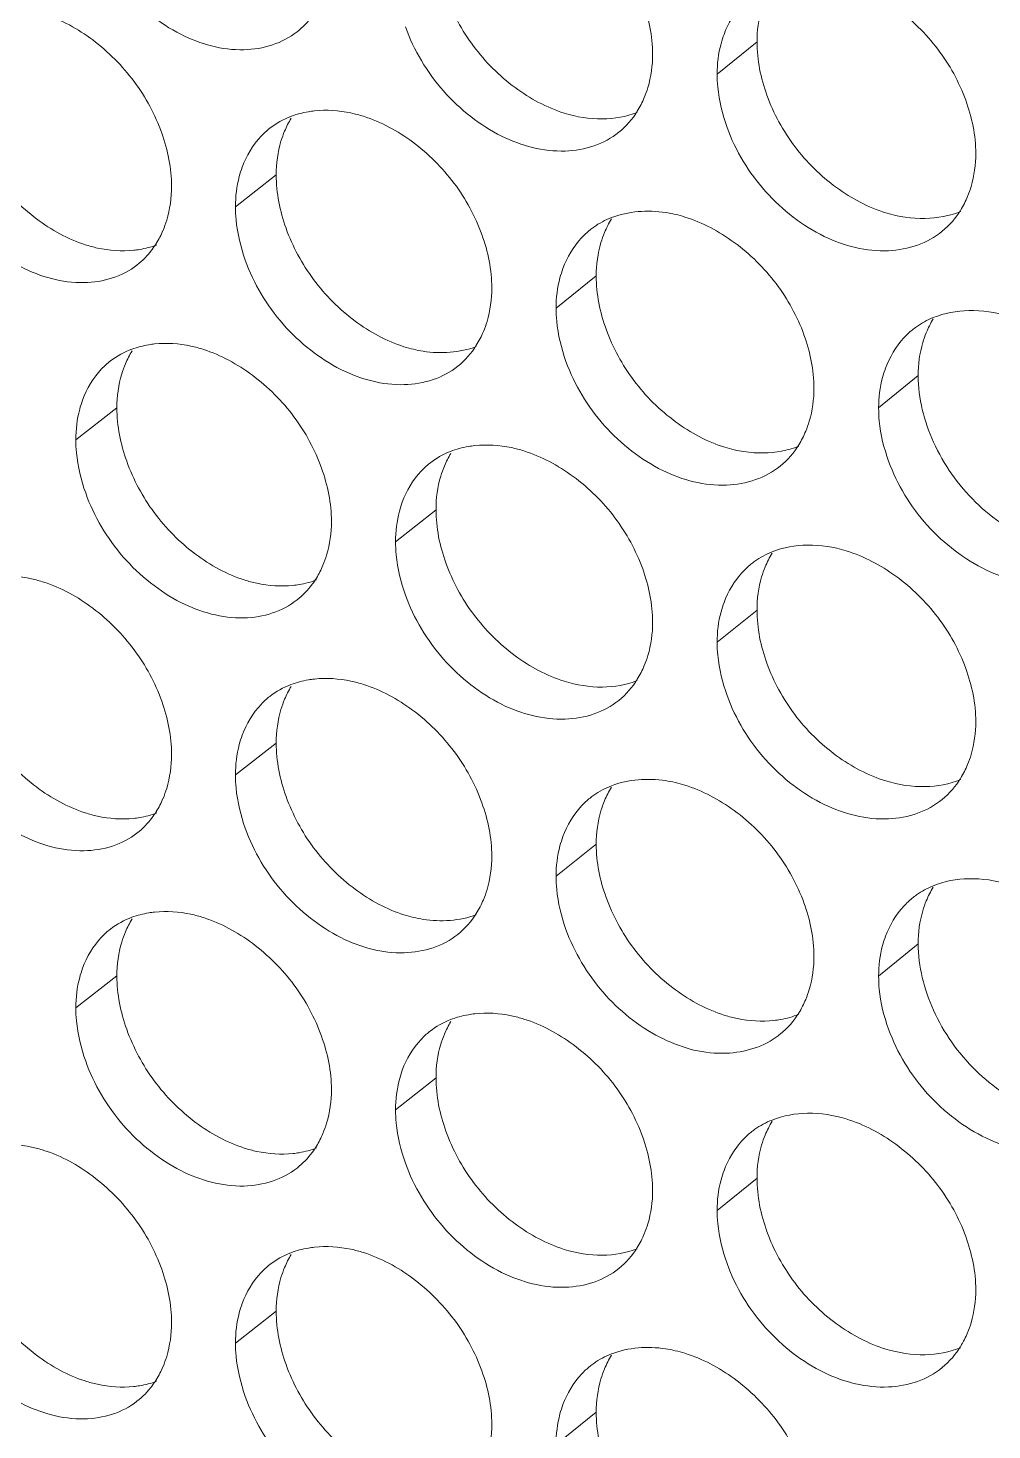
# Model space of a CAD drawing. Header units: millimetres. Extents: x 1177 to 4147, y 93 to 2194.
# Drawn here: x 2674.07 to 2687.43, y 778.39 to 797.82 of the extents above; entities that cross this region are included whole.
import ezdxf

# ---------------------------------------------------------------- set-up
doc = ezdxf.new("R2010")
doc.units = ezdxf.units.MM
doc.header["$LTSCALE"] = 0.1
doc.layers.get('0').update_dxf_attribs({"lineweight": 13})
doc.layers.add('标注', color=251, linetype='Continuous', lineweight=9)

# ---------------------------------------------------------------- blocks, each defined once
blk = doc.blocks.new('02')
at = {"layer": '标注'}
for p, q in [((4603.666, 730.741), (4602.876, 730.103)), ((4594.147, 728.108), (4593.34, 727.476)), ((4600.483, 726.106), (4599.688, 725.47)), ((4606.857, 724.134), (4606.074, 723.494)), ((4590.993, 723.495), (4590.18, 722.865)), ((4590.993, 723.495), (4590.18, 722.865)), ((4597.311, 721.478), (4596.509, 720.844)), ((4597.311, 721.478), (4596.509, 720.844)), ((4603.666, 719.491), (4602.876, 718.853)), ((4603.666, 719.491), (4602.876, 718.853)), ((4594.147, 716.858), (4593.34, 716.226)), ((4600.483, 714.856), (4599.688, 714.22)), ((4606.857, 712.884), (4606.074, 712.244)), ((4590.993, 712.245), (4590.18, 711.615)), ((4597.311, 710.228), (4596.509, 709.594)), ((4603.666, 708.241), (4602.876, 707.603)), ((4594.147, 705.608), (4593.34, 704.976)), ((4600.483, 703.606), (4599.688, 702.97))]:
    blk.add_line(p, q, dxfattribs=at)
for centre, radius, start, end in [((4596.041, 728.253), 1.872, 148.5566, 157.3156), ((4606.084, 728.401), 1.893, 328.5006, 337.6837), ((4601.328, 725.81), 1.548, 125.2788, 128.7064), ((4590.188, 727.733), 1.864, 328.2673, 337.1333), ((4608.769, 724.267), 1.893, 148.546, 157.7608), ((4607.73, 723.821), 1.568, 125.3028, 129.2952), ((4592.88, 723.645), 1.864, 148.3086, 157.2163), ((4592.88, 723.645), 1.864, 148.3086, 157.2163), ((4602.887, 723.752), 1.886, 328.3391, 337.568), ((4599.211, 721.62), 1.879, 148.8077, 157.4184), ((4599.211, 721.62), 1.879, 148.8077, 157.4184), ((4604.524, 719.187), 1.558, 125.2904, 128.9998), ((4604.524, 719.187), 1.558, 125.2904, 128.9998), ((4593.347, 721.103), 1.872, 328.517, 337.2337), ((4593.347, 721.103), 1.872, 328.517, 337.2337), ((4596.041, 717.003), 1.872, 148.5566, 157.3156), ((4606.084, 717.151), 1.893, 328.5006, 337.6837), ((4606.084, 717.151), 1.893, 328.5006, 337.6837), ((4590.188, 716.483), 1.864, 328.2673, 337.1333), ((4601.328, 714.56), 1.548, 125.2788, 128.7064), ((4608.769, 713.017), 1.893, 148.546, 157.7608), ((4607.73, 712.571), 1.568, 125.3028, 129.2952), ((4592.88, 712.395), 1.864, 148.3086, 157.2163), ((4602.887, 712.502), 1.886, 328.3391, 337.568), ((4599.211, 710.37), 1.879, 148.8077, 157.4184), ((4603.144, 712.304), 1.559, 305.2916, 309.0538), ((4593.347, 709.853), 1.872, 328.517, 337.2337), ((4604.524, 707.937), 1.558, 125.2904, 128.9998), ((4596.041, 705.753), 1.872, 148.5566, 157.3156), ((4606.084, 705.901), 1.893, 328.5006, 337.6837), ((4601.328, 703.31), 1.548, 125.2788, 128.7064), ((4590.188, 705.233), 1.864, 328.2673, 337.1333)]:
    blk.add_arc(centre, radius, start, end, dxfattribs=at)
for points, knots in [([(4601.6, 730.499), (4601.6, 730.857), (4601.445, 731.601), (4600.896, 732.606), (4600.077, 733.416), (4599.4, 733.783), (4599.051, 733.892)], [0, 0, 0, 0, 0.239123, 0.496252, 0.755655, 1, 1, 1, 1]), ([(4590.375, 733.059), (4590.539, 732.597), (4590.926, 731.942), (4591.638, 731.268), (4592.403, 730.764), (4593.271, 730.522), (4594.075, 730.651), (4594.417, 730.829), (4594.561, 730.942)], [0, 0, 0, 0, 0.275578, 0.414386, 0.548399, 0.788745, 0.897079, 1, 1, 1, 1]), ([(4597.311, 732.728), (4597.311, 732.371), (4597.464, 731.627), (4598.01, 730.621), (4598.825, 729.808), (4599.5, 729.441), (4599.848, 729.332)], [0, 0, 0, 0, 0.239424, 0.496717, 0.755963, 1, 1, 1, 1]), ([(4607.997, 728.532), (4607.997, 728.89), (4607.841, 729.633), (4607.288, 730.636), (4606.463, 731.443), (4605.784, 731.806), (4605.433, 731.914)], [0, 0, 0, 0, 0.238849, 0.495686, 0.755117, 1, 1, 1, 1]), ([(4603.544, 731.648), (4603.484, 731.6), (4603.257, 731.387), (4603.094, 731.11), (4603.013, 730.891)], [0, 0, 0, 0, 0.245549, 1, 1, 1, 1]), ([(4603.828, 731.595), (4603.801, 731.531), (4603.704, 731.256), (4603.666, 730.962), (4603.666, 730.741)], [0, 0, 0, 0, 0.240852, 1, 1, 1, 1]), ([(4592.075, 727.881), (4592.075, 728.239), (4591.921, 728.983), (4591.378, 729.991), (4590.566, 730.807), (4589.896, 731.18), (4589.549, 731.292)], [0, 0, 0, 0, 0.239541, 0.497113, 0.75647, 1, 1, 1, 1]), ([(4594.561, 730.942), (4594.674, 731.031), (4594.81, 731.173), (4594.917, 731.333), (4594.943, 731.375)], [0, 0, 0, 0, 0.746051, 1, 1, 1, 1]), ([(4596.705, 731.039), (4596.871, 730.576), (4597.263, 729.921), (4597.982, 729.249), (4598.756, 728.748), (4599.633, 728.514), (4600.442, 728.652), (4600.784, 728.836), (4600.928, 728.952)], [0, 0, 0, 0, 0.27488, 0.413493, 0.547431, 0.788041, 0.896698, 1, 1, 1, 1]), ([(4603.013, 730.891), (4602.99, 730.83), (4602.909, 730.576), (4602.876, 730.306), (4602.876, 730.103)], [0, 0, 0, 0, 0.241473, 1, 1, 1, 1]), ([(4603.666, 730.741), (4603.666, 730.384), (4603.82, 729.64), (4604.369, 728.636), (4605.19, 727.827), (4605.868, 727.464), (4606.218, 727.357)], [0, 0, 0, 0, 0.23915, 0.496151, 0.755426, 1, 1, 1, 1]), ([(4601.435, 729.64), (4601.462, 729.705), (4601.56, 729.981), (4601.6, 730.277), (4601.6, 730.499)], [0, 0, 0, 0, 0.240755, 1, 1, 1, 1]), ([(4587.849, 730.14), (4587.849, 729.782), (4588.001, 729.037), (4588.541, 728.028), (4589.349, 727.21), (4590.018, 726.837), (4590.364, 726.726)], [0, 0, 0, 0, 0.239843, 0.497577, 0.756777, 1, 1, 1, 1]), ([(4602.876, 730.103), (4602.876, 730.017), (4602.895, 729.659), (4602.981, 729.305), (4603.073, 729.049)], [0, 0, 0, 0, 0.240509, 1, 1, 1, 1]), ([(4594.905, 729.375), (4594.864, 729.371), (4594.706, 729.349), (4594.55, 729.308), (4594.439, 729.266)], [0, 0, 0, 0, 0.255282, 1, 1, 1, 1]), ([(4595.875, 729.268), (4595.793, 729.294), (4595.477, 729.378), (4595.144, 729.401), (4594.905, 729.375)], [0, 0, 0, 0, 0.26212, 1, 1, 1, 1]), ([(4598.415, 725.869), (4598.415, 726.227), (4598.261, 726.971), (4597.714, 727.977), (4596.897, 728.789), (4596.223, 729.158), (4595.875, 729.268)], [0, 0, 0, 0, 0.239261, 0.496538, 0.755925, 1, 1, 1, 1]), ([(4599.848, 729.332), (4600.092, 729.255), (4600.583, 729.174), (4601.078, 729.259), (4601.296, 729.344)], [0, 0, 0, 0, 0.521681, 1, 1, 1, 1]), ([(4594.02, 729.031), (4593.959, 728.983), (4593.724, 728.768), (4593.557, 728.486), (4593.475, 728.261)], [0, 0, 0, 0, 0.245125, 1, 1, 1, 1]), ([(4603.073, 729.049), (4603.241, 728.585), (4603.638, 727.929), (4604.364, 727.259), (4605.147, 726.763), (4606.032, 726.537), (4606.846, 726.685), (4607.19, 726.873), (4607.334, 726.992)], [0, 0, 0, 0, 0.274191, 0.412612, 0.546477, 0.787348, 0.896324, 1, 1, 1, 1]), ([(4594.314, 728.975), (4594.286, 728.91), (4594.187, 728.631), (4594.147, 728.333), (4594.147, 728.108)], [0, 0, 0, 0, 0.240343, 1, 1, 1, 1]), ([(4587.224, 728.455), (4587.388, 727.993), (4587.772, 727.339), (4588.48, 726.663), (4589.24, 726.158), (4590.104, 725.912), (4590.906, 726.036), (4591.247, 726.211), (4591.391, 726.323)], [0, 0, 0, 0, 0.27593, 0.414836, 0.548888, 0.789102, 0.897272, 1, 1, 1, 1]), ([(4607.835, 727.682), (4607.862, 727.747), (4607.958, 728.02), (4607.997, 728.313), (4607.997, 728.532)], [0, 0, 0, 0, 0.241091, 1, 1, 1, 1]), ([(4593.475, 728.261), (4593.452, 728.201), (4593.372, 727.947), (4593.34, 727.678), (4593.34, 727.476)], [0, 0, 0, 0, 0.241152, 1, 1, 1, 1]), ([(4591.906, 727.009), (4591.934, 727.075), (4592.034, 727.355), (4592.075, 727.655), (4592.075, 727.881)], [0, 0, 0, 0, 0.240243, 1, 1, 1, 1]), ([(4594.147, 728.108), (4594.147, 727.75), (4594.3, 727.006), (4594.844, 725.999), (4595.657, 725.185), (4596.33, 724.816), (4596.677, 724.706)], [0, 0, 0, 0, 0.239562, 0.497002, 0.756233, 1, 1, 1, 1]), ([(4593.34, 727.476), (4593.34, 727.39), (4593.358, 727.031), (4593.443, 726.677), (4593.535, 726.42)], [0, 0, 0, 0, 0.240369, 1, 1, 1, 1]), ([(4602.238, 727.274), (4602.112, 727.313), (4601.637, 727.425), (4601.12, 727.391), (4600.786, 727.262)], [0, 0, 0, 0, 0.268741, 1, 1, 1, 1]), ([(4606.218, 727.357), (4606.468, 727.28), (4606.972, 727.201), (4607.478, 727.295), (4607.7, 727.385)], [0, 0, 0, 0, 0.521668, 1, 1, 1, 1]), ([(4604.794, 723.887), (4604.794, 724.245), (4604.638, 724.988), (4604.087, 725.992), (4603.265, 726.801), (4602.587, 727.166), (4602.238, 727.274)], [0, 0, 0, 0, 0.238985, 0.495968, 0.755385, 1, 1, 1, 1]), ([(4600.36, 727.018), (4600.3, 726.97), (4600.07, 726.757), (4599.906, 726.478), (4599.824, 726.257)], [0, 0, 0, 0, 0.245411, 1, 1, 1, 1]), ([(4600.647, 726.965), (4600.62, 726.9), (4600.523, 726.624), (4600.483, 726.328), (4600.483, 726.106)], [0, 0, 0, 0, 0.240684, 1, 1, 1, 1]), ([(4590.364, 726.726), (4590.444, 726.7), (4590.757, 726.615), (4591.088, 726.591), (4591.326, 726.616)], [0, 0, 0, 0, 0.262169, 1, 1, 1, 1]), ([(4591.326, 726.616), (4591.365, 726.62), (4591.518, 726.64), (4591.669, 726.679), (4591.777, 726.719)], [0, 0, 0, 0, 0.255066, 1, 1, 1, 1]), ([(4591.391, 726.323), (4591.504, 726.411), (4591.64, 726.552), (4591.748, 726.711), (4591.774, 726.753)], [0, 0, 0, 0, 0.746016, 1, 1, 1, 1]), ([(4593.535, 726.42), (4593.701, 725.958), (4594.09, 725.303), (4594.805, 724.629), (4595.574, 724.128), (4596.447, 723.889), (4597.254, 724.023), (4597.596, 724.203), (4597.74, 724.318)], [0, 0, 0, 0, 0.275228, 0.413938, 0.547913, 0.788391, 0.896887, 1, 1, 1, 1]), ([(4599.824, 726.257), (4599.801, 726.196), (4599.721, 725.942), (4599.688, 725.673), (4599.688, 725.47)], [0, 0, 0, 0, 0.241366, 1, 1, 1, 1]), ([(4600.483, 726.106), (4600.483, 725.748), (4600.637, 725.005), (4601.185, 724), (4602.003, 723.189), (4602.68, 722.824), (4603.028, 722.715)], [0, 0, 0, 0, 0.239286, 0.496433, 0.755694, 1, 1, 1, 1]), ([(4598.249, 725.005), (4598.277, 725.071), (4598.376, 725.348), (4598.415, 725.646), (4598.415, 725.869)], [0, 0, 0, 0, 0.240585, 1, 1, 1, 1]), ([(4599.688, 725.47), (4599.688, 725.384), (4599.706, 725.025), (4599.792, 724.672), (4599.884, 724.415)], [0, 0, 0, 0, 0.240462, 1, 1, 1, 1]), ([(4608.638, 725.31), (4608.387, 725.386), (4607.882, 725.465), (4607.376, 725.372), (4607.153, 725.281)], [0, 0, 0, 0, 0.521913, 1, 1, 1, 1]), ([(4606.737, 725.035), (4606.678, 724.987), (4606.453, 724.775), (4606.292, 724.5), (4606.211, 724.282)], [0, 0, 0, 0, 0.245684, 1, 1, 1, 1]), ([(4607.018, 724.983), (4606.991, 724.919), (4606.896, 724.646), (4606.857, 724.353), (4606.857, 724.134)], [0, 0, 0, 0, 0.24102, 1, 1, 1, 1]), ([(4591.74, 724.76), (4591.701, 724.756), (4591.549, 724.736), (4591.398, 724.697), (4591.291, 724.658)], [0, 0, 0, 0, 0.255136, 1, 1, 1, 1]), ([(4591.74, 724.76), (4591.701, 724.756), (4591.549, 724.736), (4591.398, 724.697), (4591.291, 724.658)], [0, 0, 0, 0, 0.255136, 1, 1, 1, 1]), ([(4592.707, 724.651), (4592.626, 724.677), (4592.311, 724.762), (4591.979, 724.786), (4591.74, 724.76)], [0, 0, 0, 0, 0.262243, 1, 1, 1, 1]), ([(4592.707, 724.651), (4592.626, 724.677), (4592.311, 724.762), (4591.979, 724.786), (4591.74, 724.76)], [0, 0, 0, 0, 0.262243, 1, 1, 1, 1]), ([(4595.24, 721.246), (4595.24, 721.604), (4595.086, 722.348), (4594.541, 723.355), (4593.727, 724.17), (4593.054, 724.54), (4592.707, 724.651)], [0, 0, 0, 0, 0.239401, 0.496825, 0.756197, 1, 1, 1, 1]), ([(4595.24, 721.246), (4595.24, 721.604), (4595.086, 722.348), (4594.541, 723.355), (4593.727, 724.17), (4593.054, 724.54), (4592.707, 724.651)], [0, 0, 0, 0, 0.239401, 0.496825, 0.756197, 1, 1, 1, 1]), ([(4596.677, 724.706), (4596.801, 724.667), (4597.269, 724.554), (4597.779, 724.584), (4598.108, 724.709)], [0, 0, 0, 0, 0.268595, 1, 1, 1, 1]), ([(4590.864, 724.423), (4590.802, 724.375), (4590.565, 724.16), (4590.397, 723.875), (4590.314, 723.65)], [0, 0, 0, 0, 0.244977, 1, 1, 1, 1]), ([(4590.864, 724.423), (4590.802, 724.375), (4590.565, 724.16), (4590.397, 723.875), (4590.314, 723.65)], [0, 0, 0, 0, 0.244977, 1, 1, 1, 1]), ([(4591.161, 724.367), (4591.134, 724.301), (4591.033, 724.021), (4590.993, 723.721), (4590.993, 723.495)], [0, 0, 0, 0, 0.240171, 1, 1, 1, 1]), ([(4591.161, 724.367), (4591.134, 724.301), (4591.033, 724.021), (4590.993, 723.721), (4590.993, 723.495)], [0, 0, 0, 0, 0.240171, 1, 1, 1, 1]), ([(4599.884, 724.415), (4600.052, 723.952), (4600.446, 723.296), (4601.169, 722.625), (4601.947, 722.127), (4602.828, 721.897), (4603.639, 722.04), (4603.982, 722.226), (4604.127, 722.343)], [0, 0, 0, 0, 0.274535, 0.413051, 0.546952, 0.787693, 0.89651, 1, 1, 1, 1]), ([(4606.211, 724.282), (4606.188, 724.222), (4606.107, 723.967), (4606.074, 723.697), (4606.074, 723.494)], [0, 0, 0, 0, 0.24158, 1, 1, 1, 1]), ([(4606.857, 724.134), (4606.857, 723.683), (4607.098, 722.747), (4607.789, 721.766), (4608.535, 721.16), (4609.314, 720.731), (4609.984, 720.611), (4610.396, 720.659)], [0, 0, 0, 0, 0.247494, 0.513042, 0.645309, 0.772218, 1, 1, 1, 1]), ([(4604.631, 723.032), (4604.657, 723.097), (4604.754, 723.372), (4604.794, 723.666), (4604.794, 723.887)], [0, 0, 0, 0, 0.240924, 1, 1, 1, 1]), ([(4590.314, 723.65), (4590.292, 723.589), (4590.212, 723.335), (4590.18, 723.067), (4590.18, 722.865)], [0, 0, 0, 0, 0.241046, 1, 1, 1, 1]), ([(4590.314, 723.65), (4590.292, 723.589), (4590.212, 723.335), (4590.18, 723.067), (4590.18, 722.865)], [0, 0, 0, 0, 0.241046, 1, 1, 1, 1]), ([(4590.993, 723.495), (4590.993, 723.137), (4591.146, 722.393), (4591.688, 721.385), (4592.498, 720.569), (4593.169, 720.198), (4593.516, 720.087)], [0, 0, 0, 0, 0.239702, 0.497289, 0.756504, 1, 1, 1, 1]), ([(4590.993, 723.495), (4590.993, 723.137), (4591.146, 722.393), (4591.688, 721.385), (4592.498, 720.569), (4593.169, 720.198), (4593.516, 720.087)], [0, 0, 0, 0, 0.239702, 0.497289, 0.756504, 1, 1, 1, 1]), ([(4606.074, 723.494), (4606.074, 723.408), (4606.092, 723.049), (4606.178, 722.696), (4606.271, 722.44)], [0, 0, 0, 0, 0.240557, 1, 1, 1, 1]), ([(4590.18, 722.865), (4590.18, 722.779), (4590.198, 722.42), (4590.283, 722.066), (4590.375, 721.809)], [0, 0, 0, 0, 0.240323, 1, 1, 1, 1]), ([(4590.18, 722.865), (4590.18, 722.779), (4590.198, 722.42), (4590.283, 722.066), (4590.375, 721.809)], [0, 0, 0, 0, 0.240323, 1, 1, 1, 1]), ([(4598.079, 722.747), (4598.037, 722.742), (4597.873, 722.719), (4597.711, 722.676), (4597.596, 722.631)], [0, 0, 0, 0, 0.255428, 1, 1, 1, 1]), ([(4598.079, 722.747), (4598.037, 722.742), (4597.873, 722.719), (4597.711, 722.676), (4597.596, 722.631)], [0, 0, 0, 0, 0.255428, 1, 1, 1, 1]), ([(4599.051, 722.642), (4598.97, 722.668), (4598.653, 722.751), (4598.319, 722.773), (4598.079, 722.747)], [0, 0, 0, 0, 0.261997, 1, 1, 1, 1]), ([(4599.051, 722.642), (4598.97, 722.668), (4598.653, 722.751), (4598.319, 722.773), (4598.079, 722.747)], [0, 0, 0, 0, 0.261997, 1, 1, 1, 1]), ([(4601.6, 719.249), (4601.6, 719.607), (4601.445, 720.351), (4600.896, 721.356), (4600.077, 722.166), (4599.4, 722.533), (4599.051, 722.642)], [0, 0, 0, 0, 0.239123, 0.496252, 0.755655, 1, 1, 1, 1]), ([(4601.6, 719.249), (4601.6, 719.607), (4601.445, 720.351), (4600.896, 721.356), (4600.077, 722.166), (4599.4, 722.533), (4599.051, 722.642)], [0, 0, 0, 0, 0.239123, 0.496252, 0.755655, 1, 1, 1, 1]), ([(4603.028, 722.715), (4603.275, 722.639), (4603.773, 722.559), (4604.273, 722.648), (4604.493, 722.736)], [0, 0, 0, 0, 0.521675, 1, 1, 1, 1]), ([(4597.185, 722.396), (4597.125, 722.348), (4596.893, 722.134), (4596.727, 721.853), (4596.644, 721.63)], [0, 0, 0, 0, 0.245269, 1, 1, 1, 1]), ([(4597.185, 722.396), (4597.125, 722.348), (4596.893, 722.134), (4596.727, 721.853), (4596.644, 721.63)], [0, 0, 0, 0, 0.245269, 1, 1, 1, 1]), ([(4597.476, 722.341), (4597.449, 722.276), (4597.35, 721.999), (4597.311, 721.702), (4597.311, 721.478)], [0, 0, 0, 0, 0.240514, 1, 1, 1, 1]), ([(4597.476, 722.341), (4597.449, 722.276), (4597.35, 721.999), (4597.311, 721.702), (4597.311, 721.478)], [0, 0, 0, 0, 0.240514, 1, 1, 1, 1]), ([(4606.271, 722.44), (4606.44, 721.975), (4606.839, 721.319), (4607.569, 720.651), (4608.356, 720.156), (4609.246, 719.934), (4610.062, 720.087), (4610.406, 720.279), (4610.551, 720.398)], [0, 0, 0, 0, 0.27385, 0.412176, 0.546005, 0.787007, 0.896139, 1, 1, 1, 1]), ([(4590.375, 721.809), (4590.539, 721.347), (4590.926, 720.692), (4591.638, 720.018), (4592.403, 719.514), (4593.271, 719.272), (4594.075, 719.401), (4594.417, 719.579), (4594.561, 719.692)], [0, 0, 0, 0, 0.275578, 0.414386, 0.548399, 0.788745, 0.897079, 1, 1, 1, 1]), ([(4590.375, 721.809), (4590.539, 721.347), (4590.926, 720.692), (4591.638, 720.018), (4592.403, 719.514), (4593.271, 719.272), (4594.075, 719.401), (4594.417, 719.579), (4594.561, 719.692)], [0, 0, 0, 0, 0.275578, 0.414386, 0.548399, 0.788745, 0.897079, 1, 1, 1, 1]), ([(4596.644, 721.63), (4596.622, 721.57), (4596.542, 721.316), (4596.509, 721.047), (4596.509, 720.844)], [0, 0, 0, 0, 0.241259, 1, 1, 1, 1]), ([(4596.644, 721.63), (4596.622, 721.57), (4596.542, 721.316), (4596.509, 721.047), (4596.509, 720.844)], [0, 0, 0, 0, 0.241259, 1, 1, 1, 1]), ([(4595.073, 720.378), (4595.1, 720.444), (4595.2, 720.723), (4595.24, 721.022), (4595.24, 721.246)], [0, 0, 0, 0, 0.240415, 1, 1, 1, 1]), ([(4595.073, 720.378), (4595.1, 720.444), (4595.2, 720.723), (4595.24, 721.022), (4595.24, 721.246)], [0, 0, 0, 0, 0.240415, 1, 1, 1, 1]), ([(4597.311, 721.478), (4597.311, 721.121), (4597.464, 720.377), (4598.01, 719.371), (4598.825, 718.558), (4599.5, 718.191), (4599.848, 718.082)], [0, 0, 0, 0, 0.239424, 0.496717, 0.755963, 1, 1, 1, 1]), ([(4597.311, 721.478), (4597.311, 721.121), (4597.464, 720.377), (4598.01, 719.371), (4598.825, 718.558), (4599.5, 718.191), (4599.848, 718.082)], [0, 0, 0, 0, 0.239424, 0.496717, 0.755963, 1, 1, 1, 1]), ([(4596.509, 720.844), (4596.509, 720.758), (4596.528, 720.399), (4596.613, 720.045), (4596.705, 719.789)], [0, 0, 0, 0, 0.240415, 1, 1, 1, 1]), ([(4596.509, 720.844), (4596.509, 720.758), (4596.528, 720.399), (4596.613, 720.045), (4596.705, 719.789)], [0, 0, 0, 0, 0.240415, 1, 1, 1, 1]), ([(4605.433, 720.664), (4605.186, 720.74), (4604.687, 720.819), (4604.186, 720.731), (4603.965, 720.643)], [0, 0, 0, 0, 0.521918, 1, 1, 1, 1]), ([(4605.433, 720.664), (4605.186, 720.74), (4604.687, 720.819), (4604.186, 720.731), (4603.965, 720.643)], [0, 0, 0, 0, 0.521918, 1, 1, 1, 1]), ([(4607.997, 717.282), (4607.997, 717.64), (4607.841, 718.383), (4607.288, 719.386), (4606.463, 720.193), (4605.784, 720.556), (4605.433, 720.664)], [0, 0, 0, 0, 0.238849, 0.495686, 0.755117, 1, 1, 1, 1]), ([(4607.997, 717.282), (4607.997, 717.64), (4607.841, 718.383), (4607.288, 719.386), (4606.463, 720.193), (4605.784, 720.556), (4605.433, 720.664)], [0, 0, 0, 0, 0.238849, 0.495686, 0.755117, 1, 1, 1, 1]), ([(4603.544, 720.398), (4603.484, 720.35), (4603.257, 720.137), (4603.094, 719.86), (4603.013, 719.641)], [0, 0, 0, 0, 0.245549, 1, 1, 1, 1]), ([(4603.544, 720.398), (4603.484, 720.35), (4603.257, 720.137), (4603.094, 719.86), (4603.013, 719.641)], [0, 0, 0, 0, 0.245549, 1, 1, 1, 1]), ([(4589.549, 720.042), (4589.468, 720.068), (4589.155, 720.153), (4588.824, 720.178), (4588.585, 720.153)], [0, 0, 0, 0, 0.262368, 1, 1, 1, 1]), ([(4594.561, 719.692), (4594.674, 719.781), (4594.81, 719.923), (4594.917, 720.083), (4594.943, 720.125)], [0, 0, 0, 0, 0.746051, 1, 1, 1, 1]), ([(4594.561, 719.692), (4594.674, 719.781), (4594.81, 719.923), (4594.917, 720.083), (4594.943, 720.125)], [0, 0, 0, 0, 0.746051, 1, 1, 1, 1]), ([(4603.828, 720.345), (4603.801, 720.281), (4603.704, 720.006), (4603.666, 719.712), (4603.666, 719.491)], [0, 0, 0, 0, 0.240852, 1, 1, 1, 1]), ([(4603.828, 720.345), (4603.801, 720.281), (4603.704, 720.006), (4603.666, 719.712), (4603.666, 719.491)], [0, 0, 0, 0, 0.240852, 1, 1, 1, 1]), ([(4592.075, 716.631), (4592.075, 716.989), (4591.921, 717.733), (4591.378, 718.741), (4590.566, 719.557), (4589.896, 719.93), (4589.549, 720.042)], [0, 0, 0, 0, 0.239541, 0.497113, 0.75647, 1, 1, 1, 1]), ([(4593.516, 720.087), (4593.597, 720.061), (4593.911, 719.977), (4594.242, 719.954), (4594.481, 719.979)], [0, 0, 0, 0, 0.262046, 1, 1, 1, 1]), ([(4593.516, 720.087), (4593.597, 720.061), (4593.911, 719.977), (4594.242, 719.954), (4594.481, 719.979)], [0, 0, 0, 0, 0.262046, 1, 1, 1, 1]), ([(4594.481, 719.979), (4594.521, 719.983), (4594.68, 720.005), (4594.837, 720.047), (4594.948, 720.089)], [0, 0, 0, 0, 0.25521, 1, 1, 1, 1]), ([(4594.481, 719.979), (4594.521, 719.983), (4594.68, 720.005), (4594.837, 720.047), (4594.948, 720.089)], [0, 0, 0, 0, 0.25521, 1, 1, 1, 1]), ([(4596.705, 719.789), (4596.871, 719.326), (4597.263, 718.671), (4597.982, 717.999), (4598.756, 717.498), (4599.633, 717.264), (4600.442, 717.402), (4600.784, 717.586), (4600.928, 717.702)], [0, 0, 0, 0, 0.27488, 0.413493, 0.547431, 0.788041, 0.896698, 1, 1, 1, 1]), ([(4596.705, 719.789), (4596.871, 719.326), (4597.263, 718.671), (4597.982, 717.999), (4598.756, 717.498), (4599.633, 717.264), (4600.442, 717.402), (4600.784, 717.586), (4600.928, 717.702)], [0, 0, 0, 0, 0.27488, 0.413493, 0.547431, 0.788041, 0.896698, 1, 1, 1, 1]), ([(4603.013, 719.641), (4602.99, 719.58), (4602.909, 719.326), (4602.876, 719.056), (4602.876, 718.853)], [0, 0, 0, 0, 0.241473, 1, 1, 1, 1]), ([(4603.013, 719.641), (4602.99, 719.58), (4602.909, 719.326), (4602.876, 719.056), (4602.876, 718.853)], [0, 0, 0, 0, 0.241473, 1, 1, 1, 1]), ([(4603.666, 719.491), (4603.666, 719.134), (4603.82, 718.39), (4604.369, 717.386), (4605.19, 716.577), (4605.868, 716.214), (4606.218, 716.107)], [0, 0, 0, 0, 0.23915, 0.496151, 0.755426, 1, 1, 1, 1]), ([(4603.666, 719.491), (4603.666, 719.134), (4603.82, 718.39), (4604.369, 717.386), (4605.19, 716.577), (4605.868, 716.214), (4606.218, 716.107)], [0, 0, 0, 0, 0.23915, 0.496151, 0.755426, 1, 1, 1, 1]), ([(4601.435, 718.39), (4601.462, 718.455), (4601.56, 718.731), (4601.6, 719.027), (4601.6, 719.249)], [0, 0, 0, 0, 0.240755, 1, 1, 1, 1]), ([(4601.435, 718.39), (4601.462, 718.455), (4601.56, 718.731), (4601.6, 719.027), (4601.6, 719.249)], [0, 0, 0, 0, 0.240755, 1, 1, 1, 1]), ([(4587.849, 718.89), (4587.849, 718.532), (4588.001, 717.787), (4588.541, 716.778), (4589.349, 715.96), (4590.018, 715.587), (4590.364, 715.476)], [0, 0, 0, 0, 0.239843, 0.497577, 0.756777, 1, 1, 1, 1]), ([(4602.876, 718.853), (4602.876, 718.767), (4602.895, 718.409), (4602.981, 718.055), (4603.073, 717.799)], [0, 0, 0, 0, 0.240509, 1, 1, 1, 1]), ([(4602.876, 718.853), (4602.876, 718.767), (4602.895, 718.409), (4602.981, 718.055), (4603.073, 717.799)], [0, 0, 0, 0, 0.240509, 1, 1, 1, 1]), ([(4594.905, 718.125), (4594.864, 718.121), (4594.706, 718.099), (4594.55, 718.058), (4594.439, 718.016)], [0, 0, 0, 0, 0.255282, 1, 1, 1, 1]), ([(4595.875, 718.018), (4595.793, 718.044), (4595.477, 718.128), (4595.144, 718.151), (4594.905, 718.125)], [0, 0, 0, 0, 0.26212, 1, 1, 1, 1]), ([(4598.415, 714.619), (4598.415, 714.977), (4598.261, 715.721), (4597.714, 716.727), (4596.897, 717.539), (4596.223, 717.908), (4595.875, 718.018)], [0, 0, 0, 0, 0.239261, 0.496538, 0.755925, 1, 1, 1, 1]), ([(4599.848, 718.082), (4600.092, 718.005), (4600.583, 717.924), (4601.078, 718.009), (4601.296, 718.094)], [0, 0, 0, 0, 0.521681, 1, 1, 1, 1]), ([(4599.848, 718.082), (4600.092, 718.005), (4600.583, 717.924), (4601.078, 718.009), (4601.296, 718.094)], [0, 0, 0, 0, 0.521681, 1, 1, 1, 1]), ([(4594.02, 717.781), (4593.959, 717.733), (4593.724, 717.518), (4593.557, 717.236), (4593.475, 717.011)], [0, 0, 0, 0, 0.245125, 1, 1, 1, 1]), ([(4594.314, 717.725), (4594.286, 717.66), (4594.187, 717.381), (4594.147, 717.083), (4594.147, 716.858)], [0, 0, 0, 0, 0.240343, 1, 1, 1, 1]), ([(4603.073, 717.799), (4603.241, 717.335), (4603.638, 716.679), (4604.364, 716.009), (4605.147, 715.513), (4606.032, 715.287), (4606.846, 715.435), (4607.19, 715.623), (4607.334, 715.742)], [0, 0, 0, 0, 0.274191, 0.412612, 0.546477, 0.787348, 0.896324, 1, 1, 1, 1]), ([(4603.073, 717.799), (4603.241, 717.335), (4603.638, 716.679), (4604.364, 716.009), (4605.147, 715.513), (4606.032, 715.287), (4606.846, 715.435), (4607.19, 715.623), (4607.334, 715.742)], [0, 0, 0, 0, 0.274191, 0.412612, 0.546477, 0.787348, 0.896324, 1, 1, 1, 1]), ([(4587.224, 717.205), (4587.388, 716.743), (4587.772, 716.089), (4588.48, 715.413), (4589.24, 714.908), (4590.104, 714.662), (4590.906, 714.786), (4591.247, 714.961), (4591.391, 715.073)], [0, 0, 0, 0, 0.27593, 0.414836, 0.548888, 0.789102, 0.897272, 1, 1, 1, 1]), ([(4607.835, 716.432), (4607.862, 716.497), (4607.958, 716.77), (4607.997, 717.063), (4607.997, 717.282)], [0, 0, 0, 0, 0.241091, 1, 1, 1, 1]), ([(4607.835, 716.432), (4607.862, 716.497), (4607.958, 716.77), (4607.997, 717.063), (4607.997, 717.282)], [0, 0, 0, 0, 0.241091, 1, 1, 1, 1]), ([(4593.475, 717.011), (4593.452, 716.951), (4593.372, 716.697), (4593.34, 716.428), (4593.34, 716.226)], [0, 0, 0, 0, 0.241152, 1, 1, 1, 1]), ([(4594.147, 716.858), (4594.147, 716.5), (4594.3, 715.756), (4594.844, 714.749), (4595.657, 713.935), (4596.33, 713.566), (4596.677, 713.456)], [0, 0, 0, 0, 0.239562, 0.497002, 0.756233, 1, 1, 1, 1]), ([(4591.906, 715.759), (4591.934, 715.825), (4592.034, 716.105), (4592.075, 716.405), (4592.075, 716.631)], [0, 0, 0, 0, 0.240243, 1, 1, 1, 1]), ([(4593.34, 716.226), (4593.34, 716.14), (4593.358, 715.781), (4593.443, 715.427), (4593.535, 715.17)], [0, 0, 0, 0, 0.240369, 1, 1, 1, 1]), ([(4602.238, 716.024), (4602.112, 716.063), (4601.637, 716.175), (4601.12, 716.141), (4600.786, 716.012)], [0, 0, 0, 0, 0.268741, 1, 1, 1, 1]), ([(4604.794, 712.637), (4604.794, 712.995), (4604.638, 713.738), (4604.087, 714.742), (4603.265, 715.551), (4602.587, 715.916), (4602.238, 716.024)], [0, 0, 0, 0, 0.238985, 0.495968, 0.755385, 1, 1, 1, 1]), ([(4606.218, 716.107), (4606.468, 716.03), (4606.972, 715.951), (4607.478, 716.045), (4607.7, 716.135)], [0, 0, 0, 0, 0.521668, 1, 1, 1, 1]), ([(4606.218, 716.107), (4606.468, 716.03), (4606.972, 715.951), (4607.478, 716.045), (4607.7, 716.135)], [0, 0, 0, 0, 0.521668, 1, 1, 1, 1]), ([(4600.36, 715.768), (4600.3, 715.72), (4600.07, 715.507), (4599.906, 715.228), (4599.824, 715.007)], [0, 0, 0, 0, 0.245411, 1, 1, 1, 1]), ([(4600.647, 715.715), (4600.62, 715.65), (4600.523, 715.374), (4600.483, 715.078), (4600.483, 714.856)], [0, 0, 0, 0, 0.240684, 1, 1, 1, 1]), ([(4590.364, 715.476), (4590.444, 715.45), (4590.757, 715.365), (4591.088, 715.341), (4591.326, 715.366)], [0, 0, 0, 0, 0.262169, 1, 1, 1, 1]), ([(4591.326, 715.366), (4591.365, 715.37), (4591.518, 715.39), (4591.669, 715.429), (4591.777, 715.469)], [0, 0, 0, 0, 0.255066, 1, 1, 1, 1]), ([(4591.391, 715.073), (4591.504, 715.161), (4591.64, 715.302), (4591.748, 715.461), (4591.774, 715.503)], [0, 0, 0, 0, 0.746016, 1, 1, 1, 1]), ([(4593.535, 715.17), (4593.701, 714.708), (4594.09, 714.053), (4594.805, 713.379), (4595.574, 712.878), (4596.447, 712.639), (4597.254, 712.773), (4597.596, 712.953), (4597.74, 713.068)], [0, 0, 0, 0, 0.275228, 0.413938, 0.547913, 0.788391, 0.896887, 1, 1, 1, 1]), ([(4599.824, 715.007), (4599.801, 714.946), (4599.721, 714.692), (4599.688, 714.423), (4599.688, 714.22)], [0, 0, 0, 0, 0.241366, 1, 1, 1, 1]), ([(4600.483, 714.856), (4600.483, 714.498), (4600.637, 713.755), (4601.185, 712.75), (4602.003, 711.939), (4602.68, 711.574), (4603.028, 711.465)], [0, 0, 0, 0, 0.239286, 0.496433, 0.755694, 1, 1, 1, 1]), ([(4598.249, 713.755), (4598.277, 713.821), (4598.376, 714.098), (4598.415, 714.396), (4598.415, 714.619)], [0, 0, 0, 0, 0.240585, 1, 1, 1, 1]), ([(4599.688, 714.22), (4599.688, 714.134), (4599.706, 713.775), (4599.792, 713.422), (4599.884, 713.165)], [0, 0, 0, 0, 0.240462, 1, 1, 1, 1]), ([(4608.638, 714.06), (4608.387, 714.136), (4607.882, 714.215), (4607.376, 714.122), (4607.153, 714.031)], [0, 0, 0, 0, 0.521913, 1, 1, 1, 1]), ([(4606.737, 713.785), (4606.678, 713.737), (4606.453, 713.525), (4606.292, 713.25), (4606.211, 713.032)], [0, 0, 0, 0, 0.245684, 1, 1, 1, 1]), ([(4607.018, 713.733), (4606.991, 713.669), (4606.896, 713.396), (4606.857, 713.103), (4606.857, 712.884)], [0, 0, 0, 0, 0.24102, 1, 1, 1, 1]), ([(4591.74, 713.51), (4591.701, 713.506), (4591.549, 713.486), (4591.398, 713.447), (4591.291, 713.408)], [0, 0, 0, 0, 0.255136, 1, 1, 1, 1]), ([(4592.707, 713.401), (4592.626, 713.427), (4592.311, 713.512), (4591.979, 713.536), (4591.74, 713.51)], [0, 0, 0, 0, 0.262243, 1, 1, 1, 1]), ([(4596.677, 713.456), (4596.801, 713.417), (4597.269, 713.304), (4597.779, 713.334), (4598.108, 713.459)], [0, 0, 0, 0, 0.268595, 1, 1, 1, 1]), ([(4590.864, 713.173), (4590.802, 713.125), (4590.565, 712.91), (4590.397, 712.625), (4590.314, 712.4)], [0, 0, 0, 0, 0.244977, 1, 1, 1, 1]), ([(4595.24, 709.996), (4595.24, 710.354), (4595.086, 711.098), (4594.541, 712.105), (4593.727, 712.92), (4593.054, 713.29), (4592.707, 713.401)], [0, 0, 0, 0, 0.239401, 0.496825, 0.756197, 1, 1, 1, 1]), ([(4591.161, 713.117), (4591.134, 713.051), (4591.033, 712.771), (4590.993, 712.471), (4590.993, 712.245)], [0, 0, 0, 0, 0.240171, 1, 1, 1, 1]), ([(4599.884, 713.165), (4600.048, 712.712), (4600.553, 711.868), (4601.651, 710.98), (4602.912, 710.6), (4603.742, 710.817), (4604.045, 711.031)], [0, 0, 0, 0, 0.274275, 0.545968, 0.788678, 1, 1, 1, 1]), ([(4606.211, 713.032), (4606.188, 712.972), (4606.107, 712.717), (4606.074, 712.447), (4606.074, 712.244)], [0, 0, 0, 0, 0.24158, 1, 1, 1, 1]), ([(4604.631, 711.782), (4604.657, 711.847), (4604.754, 712.122), (4604.794, 712.416), (4604.794, 712.637)], [0, 0, 0, 0, 0.240924, 1, 1, 1, 1]), ([(4606.857, 712.884), (4606.857, 712.433), (4607.098, 711.497), (4607.789, 710.516), (4608.535, 709.91), (4609.314, 709.481), (4609.984, 709.361), (4610.396, 709.409)], [0, 0, 0, 0, 0.247494, 0.513042, 0.645309, 0.772218, 1, 1, 1, 1]), ([(4590.314, 712.4), (4590.292, 712.339), (4590.212, 712.085), (4590.18, 711.817), (4590.18, 711.615)], [0, 0, 0, 0, 0.241046, 1, 1, 1, 1]), ([(4590.993, 712.245), (4590.993, 711.887), (4591.146, 711.143), (4591.688, 710.135), (4592.498, 709.319), (4593.169, 708.948), (4593.516, 708.837)], [0, 0, 0, 0, 0.239702, 0.497289, 0.756504, 1, 1, 1, 1]), ([(4606.074, 712.244), (4606.074, 712.158), (4606.092, 711.799), (4606.178, 711.446), (4606.271, 711.19)], [0, 0, 0, 0, 0.240557, 1, 1, 1, 1]), ([(4590.18, 711.615), (4590.18, 711.529), (4590.198, 711.17), (4590.283, 710.816), (4590.375, 710.559)], [0, 0, 0, 0, 0.240323, 1, 1, 1, 1]), ([(4599.051, 711.392), (4598.97, 711.418), (4598.653, 711.501), (4598.319, 711.523), (4598.079, 711.497)], [0, 0, 0, 0, 0.261997, 1, 1, 1, 1]), ([(4598.079, 711.497), (4598.037, 711.492), (4597.873, 711.469), (4597.711, 711.426), (4597.596, 711.381)], [0, 0, 0, 0, 0.255428, 1, 1, 1, 1]), ([(4601.6, 707.999), (4601.6, 708.357), (4601.445, 709.101), (4600.896, 710.106), (4600.077, 710.916), (4599.4, 711.283), (4599.051, 711.392)], [0, 0, 0, 0, 0.239123, 0.496252, 0.755655, 1, 1, 1, 1]), ([(4603.028, 711.465), (4603.11, 711.44), (4603.427, 711.358), (4603.762, 711.337), (4604.002, 711.364)], [0, 0, 0, 0, 0.261683, 1, 1, 1, 1]), ([(4604.002, 711.364), (4604.045, 711.369), (4604.212, 711.393), (4604.377, 711.439), (4604.493, 711.486)], [0, 0, 0, 0, 0.255354, 1, 1, 1, 1]), ([(4597.185, 711.146), (4597.125, 711.098), (4596.893, 710.884), (4596.727, 710.603), (4596.644, 710.38)], [0, 0, 0, 0, 0.245269, 1, 1, 1, 1]), ([(4597.476, 711.091), (4597.449, 711.026), (4597.35, 710.749), (4597.311, 710.452), (4597.311, 710.228)], [0, 0, 0, 0, 0.240514, 1, 1, 1, 1]), ([(4606.271, 711.19), (4606.44, 710.725), (4606.839, 710.069), (4607.569, 709.401), (4608.356, 708.906), (4609.246, 708.684), (4610.062, 708.837), (4610.406, 709.029), (4610.551, 709.148)], [0, 0, 0, 0, 0.27385, 0.412176, 0.546005, 0.787007, 0.896139, 1, 1, 1, 1]), ([(4590.375, 710.559), (4590.539, 710.097), (4590.926, 709.442), (4591.638, 708.768), (4592.403, 708.264), (4593.271, 708.022), (4594.075, 708.151), (4594.417, 708.329), (4594.561, 708.442)], [0, 0, 0, 0, 0.275578, 0.414386, 0.548399, 0.788745, 0.897079, 1, 1, 1, 1]), ([(4596.644, 710.38), (4596.622, 710.32), (4596.542, 710.066), (4596.509, 709.797), (4596.509, 709.594)], [0, 0, 0, 0, 0.241259, 1, 1, 1, 1]), ([(4597.311, 710.228), (4597.311, 709.871), (4597.464, 709.127), (4598.01, 708.121), (4598.825, 707.308), (4599.5, 706.941), (4599.848, 706.832)], [0, 0, 0, 0, 0.239424, 0.496717, 0.755963, 1, 1, 1, 1]), ([(4595.073, 709.128), (4595.1, 709.194), (4595.2, 709.473), (4595.24, 709.772), (4595.24, 709.996)], [0, 0, 0, 0, 0.240415, 1, 1, 1, 1]), ([(4596.509, 709.594), (4596.509, 709.508), (4596.528, 709.149), (4596.613, 708.795), (4596.705, 708.539)], [0, 0, 0, 0, 0.240415, 1, 1, 1, 1]), ([(4605.433, 709.414), (4605.186, 709.49), (4604.687, 709.569), (4604.186, 709.481), (4603.965, 709.393)], [0, 0, 0, 0, 0.521918, 1, 1, 1, 1]), ([(4607.997, 706.032), (4607.997, 706.39), (4607.841, 707.133), (4607.288, 708.136), (4606.463, 708.943), (4605.784, 709.306), (4605.433, 709.414)], [0, 0, 0, 0, 0.238849, 0.495686, 0.755117, 1, 1, 1, 1]), ([(4603.544, 709.148), (4603.484, 709.1), (4603.257, 708.887), (4603.094, 708.61), (4603.013, 708.391)], [0, 0, 0, 0, 0.245549, 1, 1, 1, 1]), ([(4603.828, 709.095), (4603.801, 709.031), (4603.704, 708.756), (4603.666, 708.462), (4603.666, 708.241)], [0, 0, 0, 0, 0.240852, 1, 1, 1, 1]), ([(4589.549, 708.792), (4589.468, 708.818), (4589.155, 708.903), (4588.824, 708.928), (4588.585, 708.903)], [0, 0, 0, 0, 0.262368, 1, 1, 1, 1]), ([(4592.075, 705.381), (4592.075, 705.739), (4591.921, 706.483), (4591.378, 707.491), (4590.566, 708.307), (4589.896, 708.68), (4589.549, 708.792)], [0, 0, 0, 0, 0.239541, 0.497113, 0.75647, 1, 1, 1, 1]), ([(4593.516, 708.837), (4593.597, 708.811), (4593.911, 708.727), (4594.242, 708.704), (4594.481, 708.729)], [0, 0, 0, 0, 0.262046, 1, 1, 1, 1]), ([(4594.481, 708.729), (4594.521, 708.733), (4594.68, 708.755), (4594.837, 708.797), (4594.948, 708.839)], [0, 0, 0, 0, 0.25521, 1, 1, 1, 1]), ([(4594.561, 708.442), (4594.674, 708.531), (4594.81, 708.673), (4594.917, 708.833), (4594.943, 708.875)], [0, 0, 0, 0, 0.746051, 1, 1, 1, 1]), ([(4596.705, 708.539), (4596.871, 708.076), (4597.263, 707.421), (4597.982, 706.749), (4598.756, 706.248), (4599.633, 706.014), (4600.442, 706.152), (4600.784, 706.336), (4600.928, 706.452)], [0, 0, 0, 0, 0.27488, 0.413493, 0.547431, 0.788041, 0.896698, 1, 1, 1, 1]), ([(4603.013, 708.391), (4602.99, 708.33), (4602.909, 708.076), (4602.876, 707.806), (4602.876, 707.603)], [0, 0, 0, 0, 0.241473, 1, 1, 1, 1]), ([(4603.666, 708.241), (4603.666, 707.884), (4603.82, 707.14), (4604.369, 706.136), (4605.19, 705.327), (4605.868, 704.964), (4606.218, 704.857)], [0, 0, 0, 0, 0.23915, 0.496151, 0.755426, 1, 1, 1, 1]), ([(4601.435, 707.14), (4601.462, 707.205), (4601.56, 707.481), (4601.6, 707.777), (4601.6, 707.999)], [0, 0, 0, 0, 0.240755, 1, 1, 1, 1]), ([(4587.849, 707.64), (4587.849, 707.282), (4588.001, 706.537), (4588.541, 705.528), (4589.349, 704.71), (4590.018, 704.337), (4590.364, 704.226)], [0, 0, 0, 0, 0.239843, 0.497577, 0.756777, 1, 1, 1, 1]), ([(4602.876, 707.603), (4602.876, 707.517), (4602.895, 707.159), (4602.981, 706.805), (4603.073, 706.549)], [0, 0, 0, 0, 0.240509, 1, 1, 1, 1]), ([(4594.905, 706.875), (4594.864, 706.871), (4594.706, 706.849), (4594.55, 706.808), (4594.439, 706.766)], [0, 0, 0, 0, 0.255282, 1, 1, 1, 1]), ([(4595.875, 706.768), (4595.793, 706.794), (4595.477, 706.878), (4595.144, 706.901), (4594.905, 706.875)], [0, 0, 0, 0, 0.26212, 1, 1, 1, 1]), ([(4599.848, 706.832), (4600.092, 706.755), (4600.583, 706.674), (4601.078, 706.759), (4601.296, 706.844)], [0, 0, 0, 0, 0.521681, 1, 1, 1, 1]), ([(4594.02, 706.531), (4593.959, 706.483), (4593.724, 706.268), (4593.557, 705.986), (4593.475, 705.761)], [0, 0, 0, 0, 0.245125, 1, 1, 1, 1]), ([(4598.415, 703.369), (4598.415, 703.727), (4598.261, 704.471), (4597.714, 705.477), (4596.897, 706.289), (4596.223, 706.658), (4595.875, 706.768)], [0, 0, 0, 0, 0.239261, 0.496538, 0.755925, 1, 1, 1, 1]), ([(4603.073, 706.549), (4603.241, 706.085), (4603.638, 705.429), (4604.364, 704.759), (4605.147, 704.263), (4606.032, 704.037), (4606.846, 704.185), (4607.19, 704.373), (4607.334, 704.492)], [0, 0, 0, 0, 0.274191, 0.412612, 0.546477, 0.787348, 0.896324, 1, 1, 1, 1]), ([(4594.314, 706.475), (4594.286, 706.41), (4594.187, 706.131), (4594.147, 705.833), (4594.147, 705.608)], [0, 0, 0, 0, 0.240343, 1, 1, 1, 1]), ([(4587.224, 705.955), (4587.388, 705.493), (4587.772, 704.839), (4588.48, 704.163), (4589.24, 703.658), (4590.104, 703.412), (4590.906, 703.536), (4591.247, 703.711), (4591.391, 703.823)], [0, 0, 0, 0, 0.27593, 0.414836, 0.548888, 0.789102, 0.897272, 1, 1, 1, 1]), ([(4607.835, 705.182), (4607.862, 705.247), (4607.958, 705.52), (4607.997, 705.813), (4607.997, 706.032)], [0, 0, 0, 0, 0.241091, 1, 1, 1, 1]), ([(4593.475, 705.761), (4593.452, 705.701), (4593.372, 705.447), (4593.34, 705.178), (4593.34, 704.976)], [0, 0, 0, 0, 0.241152, 1, 1, 1, 1]), ([(4594.147, 705.608), (4594.147, 705.25), (4594.3, 704.506), (4594.844, 703.499), (4595.657, 702.685), (4596.33, 702.316), (4596.677, 702.206)], [0, 0, 0, 0, 0.239562, 0.497002, 0.756233, 1, 1, 1, 1]), ([(4591.906, 704.509), (4591.934, 704.575), (4592.034, 704.855), (4592.075, 705.155), (4592.075, 705.381)], [0, 0, 0, 0, 0.240243, 1, 1, 1, 1]), ([(4593.34, 704.976), (4593.34, 704.89), (4593.358, 704.531), (4593.443, 704.177), (4593.535, 703.92)], [0, 0, 0, 0, 0.240369, 1, 1, 1, 1]), ([(4602.238, 704.774), (4602.112, 704.813), (4601.637, 704.925), (4601.12, 704.891), (4600.786, 704.762)], [0, 0, 0, 0, 0.268741, 1, 1, 1, 1]), ([(4606.218, 704.857), (4606.468, 704.78), (4606.972, 704.701), (4607.478, 704.795), (4607.7, 704.885)], [0, 0, 0, 0, 0.521668, 1, 1, 1, 1]), ([(4604.794, 701.387), (4604.794, 701.745), (4604.638, 702.488), (4604.087, 703.492), (4603.265, 704.301), (4602.587, 704.666), (4602.238, 704.774)], [0, 0, 0, 0, 0.238985, 0.495968, 0.755385, 1, 1, 1, 1]), ([(4600.36, 704.518), (4600.3, 704.47), (4600.07, 704.257), (4599.906, 703.978), (4599.824, 703.757)], [0, 0, 0, 0, 0.245411, 1, 1, 1, 1]), ([(4600.647, 704.465), (4600.62, 704.4), (4600.523, 704.124), (4600.483, 703.828), (4600.483, 703.606)], [0, 0, 0, 0, 0.240684, 1, 1, 1, 1]), ([(4590.364, 704.226), (4590.444, 704.2), (4590.757, 704.115), (4591.088, 704.091), (4591.326, 704.116)], [0, 0, 0, 0, 0.262169, 1, 1, 1, 1]), ([(4591.326, 704.116), (4591.365, 704.12), (4591.518, 704.14), (4591.669, 704.179), (4591.777, 704.219)], [0, 0, 0, 0, 0.255066, 1, 1, 1, 1]), ([(4591.391, 703.823), (4591.504, 703.911), (4591.64, 704.052), (4591.748, 704.211), (4591.774, 704.253)], [0, 0, 0, 0, 0.746016, 1, 1, 1, 1]), ([(4593.535, 703.92), (4593.701, 703.458), (4594.09, 702.803), (4594.805, 702.129), (4595.574, 701.628), (4596.447, 701.389), (4597.254, 701.523), (4597.596, 701.703), (4597.74, 701.818)], [0, 0, 0, 0, 0.275228, 0.413938, 0.547913, 0.788391, 0.896887, 1, 1, 1, 1]), ([(4599.824, 703.757), (4599.801, 703.696), (4599.721, 703.442), (4599.688, 703.173), (4599.688, 702.97)], [0, 0, 0, 0, 0.241366, 1, 1, 1, 1]), ([(4600.483, 703.606), (4600.483, 703.248), (4600.637, 702.505), (4601.185, 701.5), (4602.003, 700.689), (4602.68, 700.324), (4603.028, 700.215)], [0, 0, 0, 0, 0.239286, 0.496433, 0.755694, 1, 1, 1, 1]), ([(4598.249, 702.505), (4598.277, 702.571), (4598.376, 702.848), (4598.415, 703.146), (4598.415, 703.369)], [0, 0, 0, 0, 0.240585, 1, 1, 1, 1])]:
    blk.add_open_spline(points, degree=3, knots=knots, dxfattribs=at)
for points in [[(4601.296, 729.37), (4601.35, 729.456), (4601.396, 729.546), (4601.435, 729.64)], [(4600.928, 728.952), (4601.073, 729.068), (4601.198, 729.212), (4601.296, 729.37)], [(4594.439, 729.266), (4594.289, 729.209), (4594.146, 729.129), (4594.02, 729.031)], [(4607.334, 726.992), (4607.477, 727.109), (4607.601, 727.254), (4607.698, 727.412)], [(4600.786, 727.262), (4600.662, 727.214), (4600.542, 727.151), (4600.434, 727.074)], [(4600.786, 727.236), (4600.733, 727.15), (4600.686, 727.059), (4600.647, 726.965)], [(4607.153, 725.281), (4607.037, 725.234), (4606.926, 725.174), (4606.824, 725.101)], [(4598.109, 724.735), (4598.163, 724.821), (4598.21, 724.912), (4598.249, 725.005)], [(4591.291, 724.658), (4591.138, 724.602), (4590.992, 724.522), (4590.864, 724.423)], [(4591.291, 724.658), (4591.138, 724.602), (4590.992, 724.522), (4590.864, 724.423)], [(4597.74, 724.318), (4597.885, 724.433), (4598.011, 724.577), (4598.109, 724.735)], [(4597.596, 722.631), (4597.449, 722.573), (4597.309, 722.494), (4597.185, 722.396)], [(4597.596, 722.631), (4597.449, 722.573), (4597.309, 722.494), (4597.185, 722.396)], [(4604.127, 722.343), (4604.271, 722.46), (4604.395, 722.604), (4604.493, 722.762)], [(4603.965, 720.643), (4603.845, 720.595), (4603.729, 720.533), (4603.624, 720.459)], [(4603.965, 720.643), (4603.845, 720.595), (4603.729, 720.533), (4603.624, 720.459)], [(4603.966, 720.617), (4603.913, 720.53), (4603.866, 720.439), (4603.828, 720.345)], [(4603.966, 720.617), (4603.913, 720.53), (4603.866, 720.439), (4603.828, 720.345)], [(4601.296, 718.12), (4601.35, 718.206), (4601.396, 718.296), (4601.435, 718.39)], [(4601.296, 718.12), (4601.35, 718.206), (4601.396, 718.296), (4601.435, 718.39)], [(4594.439, 718.016), (4594.289, 717.959), (4594.146, 717.879), (4594.02, 717.781)], [(4600.928, 717.702), (4601.073, 717.818), (4601.198, 717.962), (4601.296, 718.12)], [(4600.928, 717.702), (4601.073, 717.818), (4601.198, 717.962), (4601.296, 718.12)], [(4600.786, 716.012), (4600.662, 715.964), (4600.542, 715.901), (4600.434, 715.824)], [(4600.786, 715.986), (4600.733, 715.9), (4600.686, 715.809), (4600.647, 715.715)], [(4607.334, 715.742), (4607.477, 715.859), (4607.601, 716.004), (4607.698, 716.162)], [(4607.334, 715.742), (4607.477, 715.859), (4607.601, 716.004), (4607.698, 716.162)], [(4607.153, 714.031), (4607.037, 713.984), (4606.926, 713.924), (4606.824, 713.851)], [(4598.109, 713.485), (4598.163, 713.571), (4598.21, 713.662), (4598.249, 713.755)], [(4597.74, 713.068), (4597.885, 713.183), (4598.011, 713.327), (4598.109, 713.485)], [(4591.291, 713.408), (4591.138, 713.352), (4590.992, 713.272), (4590.864, 713.173)], [(4604.127, 711.093), (4604.271, 711.21), (4604.395, 711.354), (4604.493, 711.512)], [(4597.596, 711.381), (4597.449, 711.323), (4597.309, 711.244), (4597.185, 711.146)], [(4603.965, 709.393), (4603.845, 709.345), (4603.729, 709.283), (4603.624, 709.209)], [(4603.966, 709.367), (4603.913, 709.28), (4603.866, 709.189), (4603.828, 709.095)], [(4601.296, 706.87), (4601.35, 706.956), (4601.396, 707.046), (4601.435, 707.14)], [(4600.928, 706.452), (4601.073, 706.568), (4601.198, 706.712), (4601.296, 706.87)], [(4594.439, 706.766), (4594.289, 706.709), (4594.146, 706.629), (4594.02, 706.531)], [(4607.334, 704.492), (4607.477, 704.609), (4607.601, 704.754), (4607.698, 704.912)], [(4600.786, 704.762), (4600.662, 704.714), (4600.542, 704.651), (4600.434, 704.574)], [(4600.786, 704.736), (4600.733, 704.65), (4600.686, 704.559), (4600.647, 704.465)]]:
    blk.add_open_spline(points, degree=3, dxfattribs=at)

msp = doc.modelspace()

# ---------------------------------------------------------------- block references
at = {"xscale": 0.7, "yscale": 0.7, "zscale": 0.7}
msp.add_blockref('02', (-538.391, 286.112), dxfattribs=at)

doc.saveas('drawing.dxf')
